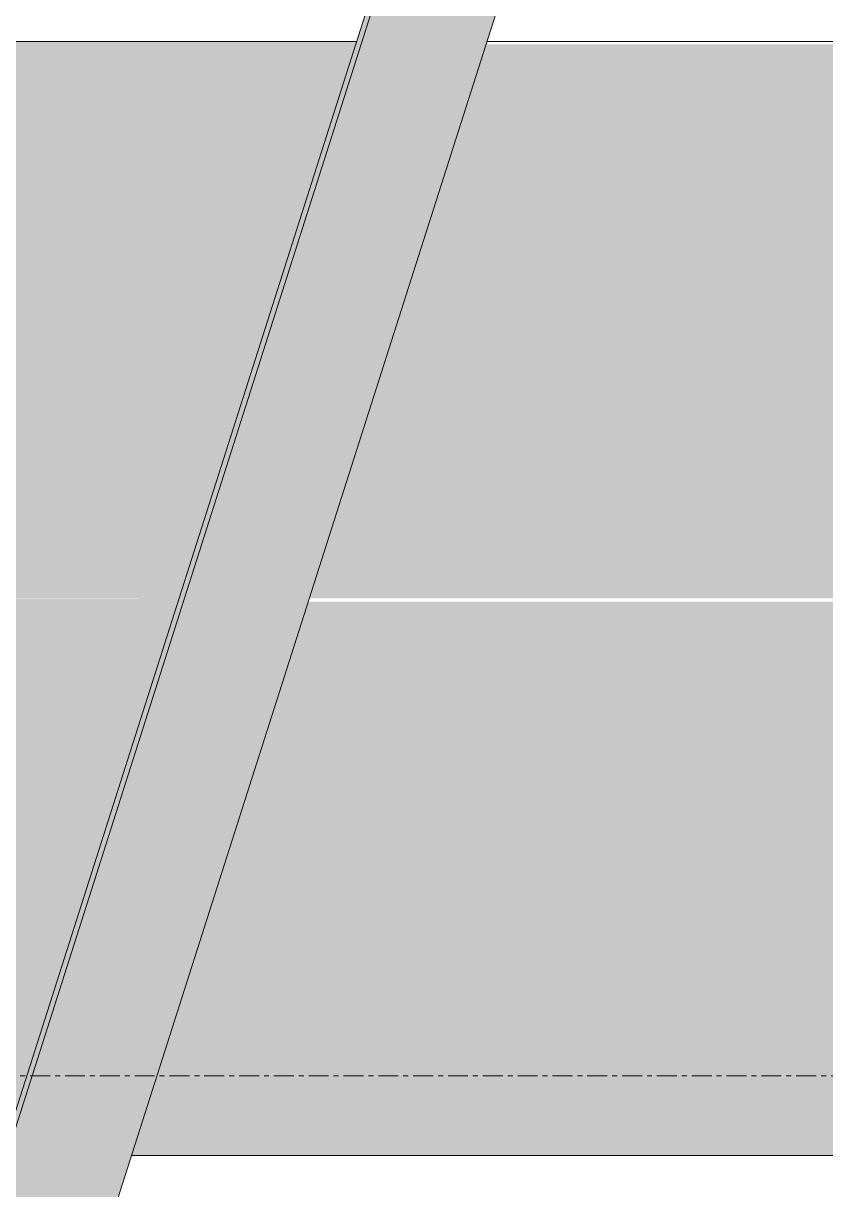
# Model space of a CAD drawing. Header units: inches. Extents: x -54880 to -186, y -265 to 853.
# Drawn here: x -12544.11 to -12523.95, y 249.14 to 278.45 of the extents above; entities that cross this region are included whole.
import ezdxf

# ---------------------------------------------------------------- set-up
doc = ezdxf.new("R2010")
doc.units = ezdxf.units.IN
doc.header["$MEASUREMENT"] = 0
doc.linetypes.add('Grid Line 1_2_', pattern=[0.875, 0.5, -0.125, 0.125, -0.125])
for name, color, linetype, lineweight in [('A-FLOR-LEVL', 51, 'Continuous', 9), ('M-HVAC-DUCT', 70, 'Continuous', 9), ('Q-SPCQ', 91, 'Continuous', 9)]:
    doc.layers.add(name, color=color, linetype=linetype, lineweight=lineweight)

# ---------------------------------------------------------------- blocks, each defined once
blk = doc.blocks.new('Basketball_Backstop-Performance_Sports_Systems-3103-Ceiling_Hung - 27_-0_ to 27_-11 7_8_-706978-Section 6')
at = {"layer": 'Q-SPCQ'}
h = blk.add_hatch(color=256, dxfattribs=at)
h.paths.add_polyline_path([(-24953.391, 157.563), (-24951.508, 157.563), (-24950.671, 160.188), (-24953.391, 160.188)], flags=0)
h.paths.add_polyline_path([(-24949.355, 164.313), (-24912.168, 280.918), (-24913.591, 281.375), (-24915.16, 281.375), (-24952.493, 164.313)], flags=0)
blk.add_hatch(color=256, dxfattribs=at).paths.add_polyline_path([(-24952.627, 164.313), (-24952.493, 164.313), (-24915.16, 281.375), (-24915.294, 281.375), (-24952.254, 165.481)], flags=0)
for p, q in [((-24915.294, 281.375), (-24952.627, 164.313)), ((-24915.16, 281.375), (-24952.493, 164.313)), ((-24912.168, 280.918), (-24949.355, 164.313))]:
    blk.add_line(p, q, dxfattribs=at)

msp = doc.modelspace()

# ---------------------------------------------------------------- hatches: boundary and pattern name
at = {"layer": 'M-HVAC-DUCT', "lineweight": 5}
h = msp.add_hatch(color=256, dxfattribs=at)
h.paths.add_polyline_path([(-12808.265, 264), (-12615.017, 264), (-12619.482, 278), (-13198.034, 278), (-13202.498, 264), (-12877.383, 264)], flags=0)
h.paths.add_polyline_path([(-13413.052, 264), (-13280.584, 264), (-13285.049, 278), (-13419.725, 278), (-13419.725, 264)], flags=0)
h.paths.add_polyline_path([(-13277.313, 264), (-13244.854, 264), (-13244.854, 278), (-13281.778, 278), (-13278.01, 266.185)], flags=0)
h.paths.add_polyline_path([(-12021.725, 264), (-12021.725, 278), (-12532.491, 277.922), (-12536.931, 264), (-12047.961, 264)], flags=0)
h.paths.add_polyline_path([(-13238.229, 264), (-13205.77, 264), (-13201.305, 278), (-13238.229, 278), (-13238.229, 266.115)], flags=0)
h.paths.add_polyline_path([(-12611.745, 264), (-12579.286, 264), (-12579.31, 278), (-12616.21, 278), (-12612.073, 265.027)], flags=0)
h.paths.add_polyline_path([(-12572.661, 264), (-12540.202, 264), (-12535.738, 278), (-12572.661, 277.916), (-12572.661, 264.958)], flags=0)
h = msp.add_hatch(color=256, dxfattribs=at)
h.paths.add_polyline_path([(-12021.725, 250), (-12021.725, 264), (-12536.958, 263.916), (-12541.396, 250), (-12047.961, 250)], flags=0)
h.paths.add_polyline_path([(-13419.725, 250), (-13276.119, 250), (-13280.584, 264), (-13419.725, 263.916), (-13419.725, 250.191)], flags=0)
h.paths.add_polyline_path([(-13272.848, 250), (-13244.854, 250), (-13244.854, 264), (-13277.286, 263.916), (-13272.909, 250.19)], flags=0)
h.paths.add_polyline_path([(-13238.229, 250), (-13210.235, 250), (-13205.77, 264), (-13238.229, 263.916), (-13238.229, 250.185)], flags=0)
h.paths.add_polyline_path([(-13197.103, 250), (-12610.552, 250), (-12615.017, 264), (-13202.525, 263.916), (-13206.963, 250), (-13199.949, 250)], flags=0)
h.paths.add_polyline_path([(-12544.667, 250), (-12540.202, 264), (-12572.661, 263.916), (-12572.661, 250), (-12566.35, 250)], flags=0)
h.paths.add_polyline_path([(-12607.281, 250), (-12579.286, 250.085), (-12579.286, 264), (-12611.719, 263.916), (-12607.309, 250.089)], flags=0)

# ---------------------------------------------------------------- linework, layer by layer
at = {"layer": 'A-FLOR-LEVL', "linetype": 'Grid Line 1_2_'}
msp.add_line((-14176.691, 252), (-9366.326, 252), dxfattribs=at)
at = {"layer": 'M-HVAC-DUCT'}
for p, q in [((-12535.738, 278), (-12572.664, 278)), ((-12021.725, 278), (-12532.466, 278)), ((-12541.396, 250), (-12021.725, 250))]:
    msp.add_line(p, q, dxfattribs=at)

# ---------------------------------------------------------------- block references
at = {"layer": 'Q-SPCQ'}
msp.add_blockref('Basketball_Backstop-Performance_Sports_Systems-3103-Ceiling_Hung - 27_-0_ to 27_-11 7_8_-706978-Section 6', (12380.633, 0), dxfattribs=at)

doc.saveas('drawing.dxf')
